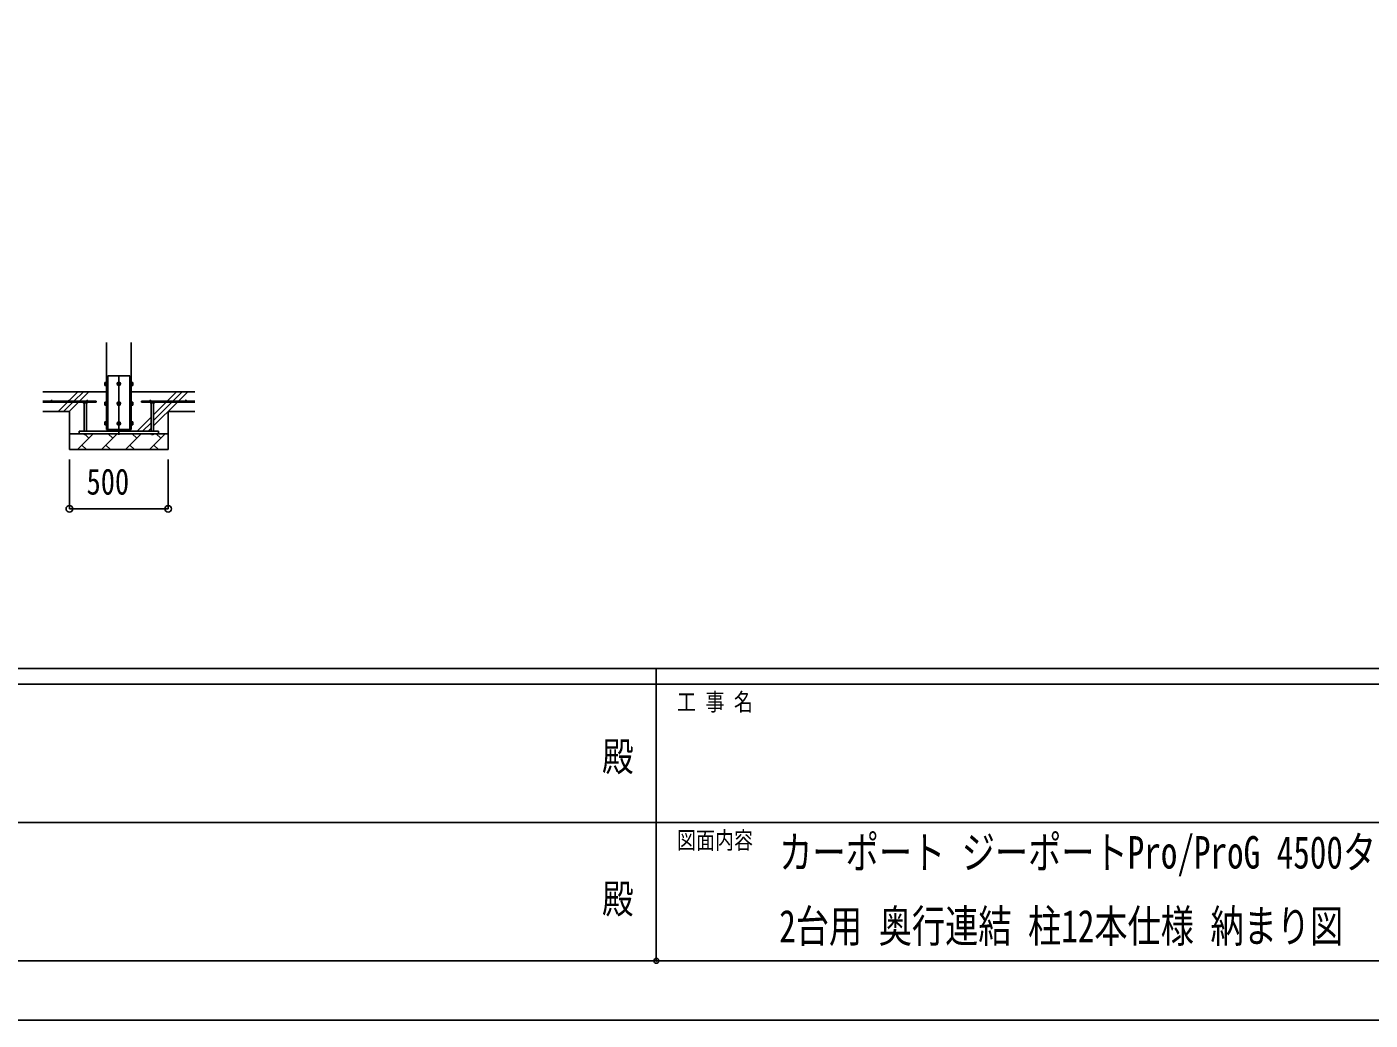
# Model space of a CAD drawing. Units: millimetres, scale not verified. Extents: x -16820 to 16820, y -11880 to 11880.
# Drawn here: x -3205 to 3592, y -11880 to -6853 of the extents above; entities that cross this region are included whole.
import ezdxf
from ezdxf.enums import TextEntityAlignment as Align

# ---------------------------------------------------------------- set-up
doc = ezdxf.new("R2010")
doc.units = ezdxf.units.MM
doc.header["$LTSCALE"] = 50
doc.header["$PDMODE"] = 32
doc.header["$PDSIZE"] = 25
for name, color, linetype in [('0-2_USER1', 3, 'Continuous'), ('0-3_YKK_11', 7, 'Continuous'), ('0-4_YKK_12', 2, 'Continuous'), ('0-5_YKK_13', 4, 'Continuous'), ('0-6_YKK_A1', 4, 'Continuous'), ('0-7_YKK_D', 6, 'Continuous'), ('0-8_YKK_ZWAK', 7, 'Continuous')]:
    doc.layers.add(name, color=color, linetype=linetype)
doc.styles.add('ＭＳ ゴシック', font='')
doc.styles.get('ＭＳ ゴシック').set_extended_font_data('MS Gothic')

msp = doc.modelspace()

# ---------------------------------------------------------------- linework, layer by layer
at = {"layer": '0-3_YKK_11'}
for p, q in [((-2989.92, -8912), (-2939.92, -8912)), ((-2489.92, -8912), (-2539.92, -8912))]:
    msp.add_line(p, q, dxfattribs=at)
at = {"layer": '0-4_YKK_12'}
msp.add_line((-2739.92, -8617.5), (-2739.92, -8917.5), dxfattribs=at)
at = {"layer": '0-5_YKK_13'}
for p, q in [((-2795.92, -8620), (-2683.92, -8620)), ((-2683.92, -8890), (-2683.92, -8620)), ((-2810.62, -8653.51), (-2810.04, -8652.51)), ((-2810.62, -8653.51), (-2810.62, -8666.5)), ((-2810.62, -8666.5), (-2810.04, -8667.51)), ((-2805.12, -8652.51), (-2810.04, -8652.51)), ((-2805.12, -8656.25), (-2810.04, -8656.25)), ((-2805.12, -8663.75), (-2810.04, -8663.75)), ((-2805.12, -8667.51), (-2810.04, -8667.51)), ((-2805.12, -8652.51), (-2805.12, -8667.51)), ((-2803.52, -8652.96), (-2805.12, -8652.96)), ((-2805.12, -8659.5), (-2805.12, -8652.96)), ((-2805.12, -8659.5), (-2803.52, -8659.5)), ((-2805.12, -8660.5), (-2803.52, -8660.5)), ((-2805.12, -8667.05), (-2805.12, -8660.5)), ((-2805.12, -8667.05), (-2803.52, -8667.05)), ((-2803.52, -8659.5), (-2803.52, -8652.96)), ((-2803.52, -8667.05), (-2803.52, -8660.5)), ((-2676.32, -8652.95), (-2674.72, -8652.95)), ((-2676.32, -8659.5), (-2676.32, -8652.95)), ((-2674.72, -8659.5), (-2676.32, -8659.5)), ((-2674.72, -8660.5), (-2676.32, -8660.5)), ((-2676.32, -8667.05), (-2676.32, -8660.5)), ((-2674.72, -8667.05), (-2676.32, -8667.05)), ((-2674.72, -8652.49), (-2669.8, -8652.49)), ((-2674.72, -8652.49), (-2674.72, -8667.51)), ((-2674.72, -8659.5), (-2674.72, -8652.95)), ((-2674.72, -8656.25), (-2669.8, -8656.25)), ((-2674.72, -8667.05), (-2674.72, -8660.5)), ((-2674.72, -8663.75), (-2669.8, -8663.75)), ((-2674.72, -8667.51), (-2669.8, -8667.51)), ((-2669.22, -8653.5), (-2669.8, -8652.49)), ((-2669.22, -8666.5), (-2669.8, -8667.51)), ((-2669.22, -8653.5), (-2669.22, -8666.5)), ((-2919.42, -8747.5), (-2920.89, -8748.35)), ((-2919.42, -8747.5), (-2900.42, -8747.5)), ((-2915.92, -8755.5), (-2915.92, -8900)), ((-2915.41, -8755.5), (-2915.41, -8748.35)), ((-2904.44, -8755.5), (-2904.44, -8748.35)), ((-2903.92, -8755.5), (-2903.92, -8900)), ((-2900.42, -8747.5), (-2898.95, -8748.35)), ((-2898.95, -8755.5), (-2898.95, -8748.35)), ((-2810.62, -8753.51), (-2810.04, -8752.51)), ((-2810.62, -8753.51), (-2810.62, -8766.5)), ((-2810.62, -8766.5), (-2810.04, -8767.51)), ((-2805.12, -8752.51), (-2810.04, -8752.51)), ((-2805.12, -8756.25), (-2810.04, -8756.25)), ((-2805.12, -8763.75), (-2810.04, -8763.75)), ((-2805.12, -8767.51), (-2810.04, -8767.51)), ((-2805.12, -8752.51), (-2805.12, -8767.51)), ((-2803.52, -8752.96), (-2805.12, -8752.96)), ((-2805.12, -8759.5), (-2805.12, -8752.96)), ((-2805.12, -8759.5), (-2803.52, -8759.5)), ((-2805.12, -8760.5), (-2803.52, -8760.5)), ((-2805.12, -8767.05), (-2805.12, -8760.5)), ((-2805.12, -8767.05), (-2803.52, -8767.05)), ((-2803.52, -8759.5), (-2803.52, -8752.96)), ((-2803.52, -8767.05), (-2803.52, -8760.5)), ((-2676.32, -8752.95), (-2674.72, -8752.95)), ((-2676.32, -8759.5), (-2676.32, -8752.95)), ((-2674.72, -8759.5), (-2676.32, -8759.5)), ((-2674.72, -8760.5), (-2676.32, -8760.5)), ((-2676.32, -8767.05), (-2676.32, -8760.5)), ((-2674.72, -8767.05), (-2676.32, -8767.05)), ((-2674.72, -8752.49), (-2669.8, -8752.49)), ((-2674.72, -8752.49), (-2674.72, -8767.51)), ((-2674.72, -8759.5), (-2674.72, -8752.95)), ((-2674.72, -8756.25), (-2669.8, -8756.25)), ((-2674.72, -8767.05), (-2674.72, -8760.5)), ((-2674.72, -8763.75), (-2669.8, -8763.75)), ((-2674.72, -8767.51), (-2669.8, -8767.51)), ((-2669.22, -8753.5), (-2669.8, -8752.49)), ((-2669.22, -8766.5), (-2669.8, -8767.51)), ((-2669.22, -8753.5), (-2669.22, -8766.5)), ((-2579.42, -8747.5), (-2580.89, -8748.35)), ((-2580.89, -8755.5), (-2580.89, -8748.35)), ((-2560.42, -8747.5), (-2579.42, -8747.5)), ((-2575.92, -8755.5), (-2575.92, -8900)), ((-2575.41, -8755.5), (-2575.41, -8748.35)), ((-2564.44, -8755.5), (-2564.44, -8748.35)), ((-2563.92, -8755.5), (-2563.92, -8900)), ((-2560.42, -8747.5), (-2558.95, -8748.35)), ((-2915.92, -8900), (-2903.92, -8900)), ((-2810.62, -8853.51), (-2810.04, -8852.51)), ((-2810.62, -8853.51), (-2810.62, -8866.5)), ((-2810.62, -8866.5), (-2810.04, -8867.51)), ((-2805.12, -8852.51), (-2810.04, -8852.51)), ((-2805.12, -8856.25), (-2810.04, -8856.25)), ((-2805.12, -8863.75), (-2810.04, -8863.75)), ((-2805.12, -8867.51), (-2810.04, -8867.51)), ((-2805.12, -8852.51), (-2805.12, -8867.51)), ((-2803.52, -8852.96), (-2805.12, -8852.96)), ((-2805.12, -8859.5), (-2805.12, -8852.96)), ((-2805.12, -8859.5), (-2803.52, -8859.5)), ((-2805.12, -8860.5), (-2803.52, -8860.5)), ((-2805.12, -8867.05), (-2805.12, -8860.5)), ((-2805.12, -8867.05), (-2803.52, -8867.05)), ((-2803.52, -8859.5), (-2803.52, -8852.96)), ((-2803.52, -8867.05), (-2803.52, -8860.5)), ((-2683.92, -8900), (-2683.92, -8890)), ((-2676.32, -8852.95), (-2674.72, -8852.95)), ((-2676.32, -8859.5), (-2676.32, -8852.95)), ((-2674.72, -8859.5), (-2676.32, -8859.5)), ((-2674.72, -8860.5), (-2676.32, -8860.5)), ((-2676.32, -8867.05), (-2676.32, -8860.5)), ((-2674.72, -8867.05), (-2676.32, -8867.05)), ((-2674.72, -8852.49), (-2669.8, -8852.49)), ((-2674.72, -8852.49), (-2674.72, -8867.51)), ((-2674.72, -8859.5), (-2674.72, -8852.95)), ((-2674.72, -8856.25), (-2669.8, -8856.25)), ((-2674.72, -8867.05), (-2674.72, -8860.5)), ((-2674.72, -8863.75), (-2669.8, -8863.75)), ((-2674.72, -8867.51), (-2669.8, -8867.51)), ((-2669.22, -8853.5), (-2669.8, -8852.49)), ((-2669.22, -8866.5), (-2669.8, -8867.51)), ((-2669.22, -8853.5), (-2669.22, -8866.5)), ((-2563.92, -8900), (-2575.92, -8900)), ((-2915.92, -8913.5), (-2903.92, -8913.5)), ((-2563.92, -8913.5), (-2575.92, -8913.5))]:
    msp.add_line(p, q, dxfattribs=at)
for points in [[(-2795.92, -8900), (-2795.92, -8890), (-2795.92, -8620)], [(-2802.42, -8651.5), (-2803.52, -8651.5), (-2803.52, -8668.5), (-2802.42, -8668.5)], [(-2677.42, -8651.5), (-2676.32, -8651.5), (-2676.32, -8668.5), (-2677.42, -8668.5)], [(-2898.95, -8755.5), (-2920.89, -8755.5), (-2920.89, -8748.35)], [(-2802.42, -8751.5), (-2803.52, -8751.5), (-2803.52, -8768.5), (-2802.42, -8768.5)], [(-2677.42, -8751.5), (-2676.32, -8751.5), (-2676.32, -8768.5), (-2677.42, -8768.5)], [(-2580.89, -8755.5), (-2558.95, -8755.5), (-2558.95, -8748.35)], [(-2802.42, -8851.5), (-2803.52, -8851.5), (-2803.52, -8868.5), (-2802.42, -8868.5)], [(-2677.42, -8851.5), (-2676.32, -8851.5), (-2676.32, -8868.5), (-2677.42, -8868.5)], [(-2915.92, -8912), (-2915.92, -8913.5), (-2913.92, -8915.5), (-2905.92, -8915.5)], [(-2903.92, -8912), (-2903.92, -8913.5), (-2905.92, -8915.5)], [(-2575.92, -8912), (-2575.92, -8913.5), (-2573.92, -8915.5)], [(-2563.92, -8912), (-2563.92, -8913.5), (-2565.92, -8915.5), (-2573.92, -8915.5)]]:
    msp.add_lwpolyline(points, dxfattribs=at)
for points in [[(-2739.92, -8652.49), (-2746.42, -8656.25), (-2746.42, -8663.75), (-2739.92, -8667.51), (-2733.42, -8663.75), (-2733.42, -8656.25)], [(-2739.92, -8752.49), (-2746.42, -8756.25), (-2746.42, -8763.75), (-2739.92, -8767.51), (-2733.42, -8763.75), (-2733.42, -8756.25)], [(-2939.92, -8912), (-2539.92, -8912), (-2539.92, -8900), (-2939.92, -8900)], [(-2739.92, -8852.49), (-2746.42, -8856.25), (-2746.42, -8863.75), (-2739.92, -8867.51), (-2733.42, -8863.75), (-2733.42, -8856.25)]]:
    msp.add_lwpolyline(points, close=True, dxfattribs=at)
for centre, radius in [((-2739.92, -8660), 8.5), ((-2739.92, -8660), 6.5), ((-2739.92, -8760), 8.5), ((-2739.92, -8760), 6.5), ((-2739.92, -8860), 8.5), ((-2739.92, -8860), 6.5)]:
    msp.add_circle(centre, radius, dxfattribs=at)
for centre, radius, start, end in [((-2807.32, -8654.38), 3.31, 145.51973, 214.48027), ((-2798.2, -8660), 12.42, 162.41205, 197.58795), ((-2807.3, -8665.63), 3.32, 145.61575, 214.38425), ((-2739.92, -8660), 7.05, 157.21814, 202.78186), ((-2739.92, -8660), 7.05, 97.21814, 142.78186), ((-2739.92, -8660), 7.05, 217.21814, 262.78186), ((-2739.92, -8660), 7.05, 37.21814, 82.78186), ((-2739.92, -8660), 7.05, 277.21814, 322.78186), ((-2739.92, -8660), 7.05, 337.21814, 22.78186), ((-2672.54, -8654.37), 3.32, 325.61575, 34.38425), ((-2681.64, -8660), 12.42, 342.41205, 17.58795), ((-2672.54, -8665.63), 3.32, 325.61575, 34.38425), ((-2918.15, -8752.36), 4.86, 55.61575, 124.38425), ((-2909.92, -8765.65), 18.15, 72.41205, 107.58795), ((-2901.69, -8752.36), 4.86, 55.61575, 124.38425), ((-2807.32, -8754.38), 3.31, 145.51973, 214.48027), ((-2798.2, -8760), 12.42, 162.41205, 197.58795), ((-2807.3, -8765.63), 3.32, 145.61575, 214.38425), ((-2739.92, -8760), 7.05, 157.21814, 202.78186), ((-2739.92, -8760), 7.05, 97.21814, 142.78186), ((-2739.92, -8760), 7.05, 217.21814, 262.78186), ((-2739.92, -8760), 7.05, 37.21814, 82.78186), ((-2739.92, -8760), 7.05, 277.21814, 322.78186), ((-2739.92, -8760), 7.05, 337.21814, 22.78186), ((-2672.54, -8754.37), 3.32, 325.61575, 34.38425), ((-2681.64, -8760), 12.42, 342.41205, 17.58795), ((-2672.54, -8765.63), 3.32, 325.61575, 34.38425), ((-2578.15, -8752.36), 4.86, 55.61575, 124.38425), ((-2569.92, -8765.65), 18.15, 72.41205, 107.58795), ((-2561.69, -8752.36), 4.86, 55.61575, 124.38425), ((-2807.32, -8854.38), 3.31, 145.51973, 214.48027), ((-2798.2, -8860), 12.42, 162.41205, 197.58795), ((-2807.3, -8865.63), 3.32, 145.61575, 214.38425), ((-2739.92, -8860), 7.05, 157.21814, 202.78186), ((-2739.92, -8860), 7.05, 97.21814, 142.78186), ((-2739.92, -8860), 7.05, 217.21814, 262.78186), ((-2739.92, -8860), 7.05, 37.21814, 82.78186), ((-2739.92, -8860), 7.05, 277.21814, 322.78186), ((-2739.92, -8860), 7.05, 337.21814, 22.78186), ((-2672.54, -8854.37), 3.32, 325.61575, 34.38425), ((-2681.64, -8860), 12.42, 342.41205, 17.58795), ((-2672.54, -8865.63), 3.32, 325.61575, 34.38425)]:
    msp.add_arc(centre, radius, start, end, dxfattribs=at)
at = {"layer": '0-6_YKK_A1'}
for p, q in [((-2802.42, -8450), (-2802.42, -8890)), ((-2677.42, -8890), (-2677.42, -8450)), ((-2802.42, -8700), (-3125.08, -8700)), ((-2990.14, -8742.51), (-2947.63, -8700)), ((-2966.85, -8747.5), (-2919.35, -8700)), ((-2938.57, -8747.5), (-2891.07, -8700)), ((-2354.76, -8700), (-2677.42, -8700)), ((-2490.14, -8742.51), (-2447.63, -8700)), ((-2466.85, -8747.5), (-2419.35, -8700)), ((-2438.57, -8747.5), (-2391.07, -8700)), ((-2854.92, -8747.5), (-3125.08, -8747.5)), ((-2920.89, -8752.5), (-3125.08, -8752.5)), ((-3047.63, -8800), (-3000.13, -8752.5)), ((-3019.35, -8800), (-2971.85, -8752.5)), ((-2995.13, -8747.5), (-2992.41, -8744.78)), ((-2991.07, -8800), (-2943.57, -8752.5)), ((-2854.92, -8752.5), (-2898.95, -8752.5)), ((-2854.92, -8747.5), (-2854.92, -8752.5)), ((-2624.92, -8747.5), (-2354.76, -8747.5)), ((-2624.92, -8747.5), (-2624.92, -8752.5)), ((-2624.92, -8752.5), (-2580.89, -8752.5)), ((-2563.92, -8872.85), (-2443.57, -8752.5)), ((-2563.92, -8844.57), (-2471.85, -8752.5)), ((-2563.92, -8816.29), (-2500.13, -8752.5)), ((-2558.95, -8752.5), (-2354.76, -8752.5)), ((-2495.13, -8747.5), (-2492.41, -8744.78)), ((-3125.08, -8800), (-2989.92, -8800)), ((-2989.92, -8800), (-2989.92, -8992)), ((-2647.63, -8900), (-2575.92, -8828.29)), ((-2489.92, -8800), (-2354.76, -8800)), ((-2489.92, -8800), (-2489.92, -8992)), ((-2795.92, -8900), (-2939.92, -8900)), ((-2939.92, -8900), (-2939.92, -8912)), ((-2802.42, -8890), (-2677.42, -8890)), ((-2683.92, -8900), (-2539.92, -8900)), ((-2619.35, -8900), (-2575.92, -8856.57)), ((-2591.07, -8900), (-2575.92, -8884.85)), ((-2539.92, -8900), (-2539.92, -8912)), ((-2939.92, -8912), (-2989.92, -8912)), ((-2489.92, -8912), (-2989.92, -8912)), ((-2949.18, -8992), (-2869.18, -8912)), ((-2926.52, -8969.34), (-2903.86, -8992)), ((-2891.85, -8934.66), (-2911.01, -8915.5)), ((-2827.76, -8992), (-2747.76, -8912)), ((-2805.1, -8969.34), (-2782.44, -8992)), ((-2770.42, -8934.66), (-2793.09, -8912)), ((-2706.34, -8992), (-2626.34, -8912)), ((-2683.68, -8969.34), (-2661.02, -8992)), ((-2649, -8934.66), (-2671.66, -8912)), ((-2584.92, -8992), (-2504.92, -8912)), ((-2562.26, -8969.34), (-2539.6, -8992)), ((-2527.58, -8934.66), (-2550.24, -8912)), ((-2539.92, -8912), (-2489.92, -8912)), ((-2489.92, -8992), (-2989.92, -8992))]:
    msp.add_line(p, q, dxfattribs=at)
for centre in [(-3079.92, -8745), (-2989.92, -8745), (-2899.92, -8745), (-2579.92, -8745), (-2489.92, -8745), (-2399.92, -8745)]:
    msp.add_circle(centre, 2.5, dxfattribs=at)
at = {"layer": '0-7_YKK_D'}
for p, q in [((-2989.92, -9042), (-2989.92, -9293)), ((-2489.92, -9042), (-2489.92, -9293)), ((-2489.92, -9292), (-2989.92, -9292))]:
    msp.add_line(p, q, dxfattribs=at)
for centre in [(-2989.92, -9292), (-2489.92, -9292)]:
    msp.add_circle(centre, 17, dxfattribs=at)
at = {"layer": '0-8_YKK_ZWAK'}
for p, q in [((15580.08, -10100), (-15619.92, -10100)), ((-19.92, -10100), (-19.92, -11580)), ((-19.92, -10180), (-5219.92, -10180)), ((5180.08, -10180), (-19.92, -10180)), ((-5189.92, -10880), (-19.92, -10880)), ((-19.92, -10880), (5180.08, -10880)), ((-5219.92, -11580), (-19.92, -11580)), ((-19.92, -11580), (5180.08, -11580))]:
    msp.add_line(p, q, dxfattribs=at)
msp.add_lwpolyline([(-16820, -11880), (16820, -11880), (16820, 11880), (-16820, 11880)], close=True, dxfattribs=at)
msp.add_point((-19.92, -11580), dxfattribs=at)

# ---------------------------------------------------------------- texts
at = {"layer": '0-2_USER1', "style": 'ＭＳ ゴシック', "width": 0.75}
for s, p in [('カーポート ジーポートPro/ProG 4500タイプ', (602, -11162)), ('2台用 奥行連結 柱12本仕様 納まり図', (602, -11535.33))]:
    msp.add_text(s, height=164.2, dxfattribs=at).set_placement(p, align=Align.BOTTOM_LEFT)
at = {"layer": '0-7_YKK_D', "style": 'ＭＳ ゴシック', "width": 0.8}
msp.add_text('500', height=132, dxfattribs=at).set_placement((-2903.12, -9260), align=Align.BOTTOM_LEFT)
at = {"layer": '0-8_YKK_ZWAK', "style": 'ＭＳ ゴシック', "width": 0.8}
for s, height, p in [('工 事 名', 87.98, (85.08, -10340)), ('殿', 146.6, (-294.67, -10663.33)), ('図面内容', 87.98, (85.08, -11040)), ('殿', 146.6, (-294.67, -11383.33))]:
    msp.add_text(s, height=height, dxfattribs=at).set_placement(p, align=Align.BOTTOM_LEFT)

doc.saveas('drawing.dxf')
